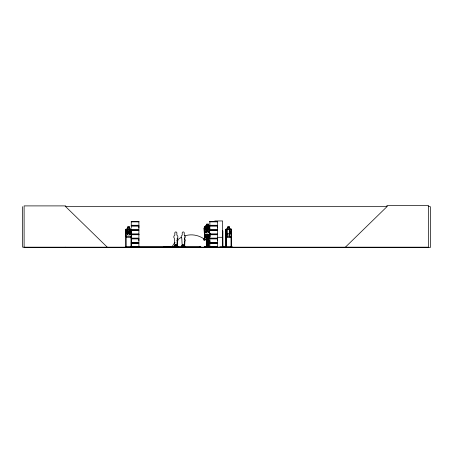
<?xml version="1.0" encoding="UTF-8"?>
<svg xmlns="http://www.w3.org/2000/svg" width="453" height="453" viewBox="0 0 453 453"><rect width="100%" height="100%" fill="white"/><g stroke="black" fill="none" stroke-linecap="round" stroke-linejoin="round"><path stroke-width="0.68" d="M138.89 240.764L138.89 238.89L131.257 238.89M138.89 227.91L138.89 226.036L131.257 226.036L131.268 227.91M209.869 242.644L209.869 238.89L217.485 238.89L217.474 242.644L209.869 242.644L209.875 240.764M217.474 240.764L217.474 238.89M217.474 227.91L217.474 226.036L209.869 226.036M177.366 246.33L177.593 247.004M204.28 246.726L209.705 246.698M204.28 246.472L209.705 246.443L204.28 246.472L204.252 246.783L209.705 246.783M177.236 246.568L177.525 241.313A1.365 1.359 0 0 0 177.236 239.173L177.236 238.187M184.637 246.568L184.926 241.313A1.365 1.359 0 0 0 184.637 239.173L184.643 237.7A0.679 0.679 0 0 0 184.614 237.525M211.913 247.174L217.887 247.23L217.887 246.891L217.876 247.174M175.872 245.215L176.002 245.441M176.715 245.905L176.432 245.82L176.71 245.945M176.642 246.024L176.545 245.736L176.489 246.024M183.069 245.237L183.465 245.328M175.543 245.198L176.019 245.266L175.583 245.198M175.566 245.39L176.041 245.141M183.289 245.509C182.287 245.299 184.003 244.728 183.25 245.509M183.425 245.328L183.057 245.05M205.198 237.185L205.073 237.179M209.711 234.75L204.999 234.801L204.297 232.984L204.065 228.176L204.677 227.497L206.041 227.491M205.956 225.685L207.961 225.673L205.956 225.685L206.109 227.576L205.141 228.153L205.3 231.523L206.37 232.961L208.238 232.95L209.173 231.5L209.014 228.136L207.984 227.536L207.899 225.736M204.586 237.174L204.671 236.466L205.605 236.489L205.498 237.23C203.759 238.091 204.535 234.909 205.005 235.871C203.867 235.396 204.399 238.102 205.498 237.072L205.605 236.489M204.127 228.046L204.677 228.04L204.127 228.046L204.654 237.168M205.22 237.055L209.966 237.027L204.546 237.061M205.152 236.217L209.92 236.098L205.152 236.217L205.152 235.753M209.949 237.123L209.546 228.012M175.696 245.169L175.951 245.05M183.374 245.379L183.12 245.022L182.95 245.328M175.73 245.09L175.639 245.379M183.006 245.266L183.165 245.09M205.045 234.745L209.66 234.688L210.05 233.522M209.654 234.716L210.045 233.55M230.922 237.015L231.636 235.09M231.63 235.005L230.951 237.004L226.313 236.947L225.713 234.999L225.724 229.648L226.319 228.969M131.653 235.011L130.962 237.015L126.245 237.015L125.628 235.011M225.05 246.874L225.096 247.185M225.736 247.185L219.75 247.23L219.75 246.891L226.058 246.845L226.058 247.185M207.536 246.726L207.582 246.443M125.311 247.145L125.379 246.845M125.334 247.174L125.589 247.145M204.62 228.244L204.609 226.896L205.249 226.172L206.613 226.166M175.356 247.179L174.037 247.174L174.258 245.849L174.569 245.849L174.569 246.704M174.807 246.704L174.688 247.174M175.011 246.704L174.773 247.157L175.039 247.038M175.605 246.913L174.852 246.913M175.656 247.174L175.011 246.913M175.985 247.089L176.024 247.083M176.483 247.157L177.316 246.913L177.321 245.849M176.947 247.168L177.627 247.089M177.168 247.083L177.757 247.174L177.316 246.913M178.063 247.083L174.286 247.038M182.655 247.151L181.432 247.174L181.659 245.849L181.97 245.849L181.97 246.704M182.412 246.704L182.174 247.157L182.44 247.038M182.412 246.913L183.063 247.162M183.454 247.174L183.255 247.179M183.822 247.083L185.498 247.038L184.547 247.004L185.028 247.089M184.716 245.849L184.716 246.913L184.348 247.168L184.943 247.168M184.564 247.083L185.47 247.021M185.232 247.157L185.47 246.704M345.379 247.185L386.964 206.664L386.964 205.475L428.544 205.475L428.544 247.185L22.65 247.185L22.65 206.664M227.7 228.969L226.71 229.643L226.71 233.391L227.7 234.999L229.552 234.999L230.543 233.391L230.543 229.643L229.552 228.969L229.563 226.959L227.7 226.959L227.695 237.015M176.749 247.038L176.421 247.083M177.412 247.185L177.542 246.296M182.089 247.174L182.423 247.168M183.929 247.185L184.399 247.179M225.011 247.145L225.973 247.145M175.696 245.05L175.855 245.084M205.209 235.492L205.294 235.905L210.039 235.883M208.539 224.212L206.664 224.224L206.676 225.56M208.607 226.155L209.909 226.149M205.271 226.24L205.611 226.24M206.608 225.498L206.596 224.156L208.607 224.144L208.55 226.223L209.886 226.217M204.631 226.902L205.181 226.902M204.671 227.525L209.337 227.502L210.079 228.102L209.529 228.108M205.283 236.947L210.045 236.919M65.164 206.664L387.179 206.664M428.227 206.664L430.35 206.664L430.35 247.525L24.111 247.525L24.111 205.9L65.696 205.9L65.696 206.664L107.276 247.185M214.818 220.951L222.616 220.951L222.678 247.23M131.251 221.511L138.901 221.511M209.864 221.511L217.491 221.511M131.251 221.653L138.901 221.653M209.864 221.642L217.491 221.653M131.268 221.879L138.89 221.879M209.875 221.879L217.474 221.879M131.257 225.277L138.895 225.277L138.895 221.659M131.206 225.543L138.952 225.543M209.818 225.543L217.536 225.543M131.206 225.775L138.952 225.775M209.818 225.775L217.536 225.775M227.7 229.643L229.552 229.643L229.552 233.391L227.7 233.391M131.257 229.79L138.895 229.79L138.895 226.036M209.869 229.79L217.485 229.79L217.485 226.036M131.206 230.05L138.952 230.05M209.818 230.05L217.536 230.05M131.206 230.283L138.952 230.283M209.818 230.283L217.536 230.283M131.257 230.543L138.895 230.543L138.895 234.161L131.251 234.167M209.869 230.543L217.485 230.543L217.485 234.161L209.864 234.173M125.594 230.843L126.155 230.843L126.211 247.185M131.597 230.843L131.036 230.843L130.974 247.185M225.622 230.843L226.2 230.843L226.262 247.185M231.579 230.843L231.002 230.843L231.036 247.185M131.268 234.065L138.89 234.065M209.875 234.065L217.474 234.065M131.251 234.507L138.901 234.495L138.89 238.131L131.257 238.131M209.864 234.512L217.491 234.507L217.474 238.131L209.869 238.131M131.268 234.733L138.89 234.733M209.875 234.733L217.474 234.733M130.917 236.947L126.296 236.947L125.691 234.999L125.691 229.648M208.901 236.97L208.182 236.97L208.244 247.185M230.934 237.015L226.257 237.015L225.645 235.011M217.417 237.298L222.616 237.298M131.206 238.397L138.952 238.397M209.818 238.397L217.536 238.397M131.206 238.629L138.952 238.629M209.818 238.629L217.536 238.629M131.257 242.644L138.895 242.644L138.895 238.89M131.206 242.904L138.952 242.904M209.818 242.904L217.536 242.904M131.206 243.136L138.952 243.136M209.818 243.136L217.536 243.136M131.257 243.397L138.895 243.397L138.895 247.021L131.251 247.021M176.257 244.914L176.257 246.704L176.262 244.914L175.322 244.914L175.328 246.704M182.723 244.914L183.663 244.914L183.658 246.704M176.211 245.673L176.84 245.673L176.834 246.862M176.019 246.534L176.908 246.534M183.261 246.534L184.309 246.534M125.526 246.591L126.217 246.591M130.974 246.591L131.613 246.591M222.434 246.63L222.876 246.63M226.262 246.591L225.56 246.591L225.588 247.185M231.642 246.591L230.939 246.591L230.939 247.185M134.082 246.675L134.082 247.185L134.065 246.675L200.843 246.675L200.821 247.185M126.211 246.76L130.979 246.76M226.228 246.76L230.973 246.76M125.351 246.874L125.674 246.845M163.731 246.845L163.731 247.185L163.703 246.845L166.251 246.845L166.251 247.185M217.468 246.913L209.886 246.913L217.474 246.919M232.191 247.145L231.149 246.845L231.228 247.145M175.504 247.004L175.504 246.296M177.146 247.004L178.097 247.038L177.129 247.089M231.189 247.1L232.151 247.1M205.033 236.981L205.033 237.304M185.181 247.185L184.716 246.913M181.659 247.021L185.464 247.083M131.574 247.128L131.585 229.643L130.917 228.969M207.729 246.726L207.593 246.783M232.151 246.874L232.112 247.185M231.455 247.145L231.545 229.643L230.871 228.969M208.544 226.223L209.546 226.885M210.073 228.131L209.337 227.502L208.046 227.48L207.961 225.673M131.653 229.614L130.945 228.901L126.262 228.901L125.628 229.62L125.674 247.185M230.9 228.901L231.63 229.603L231.579 247.185M209.881 234.252L209.954 235.639M204.66 228.136L205.107 236.455M206.03 225.741L206.115 227.548M204.886 246.449L204.915 246.783M230.928 228.895L226.279 228.901L225.645 229.62L225.679 247.185M205.203 234.269L205.232 236.46M205.141 235.492L205.175 236.46M204.671 226.919L204.688 228.261M231.109 246.591L231.149 247.185M229.58 237.004L229.614 226.891L227.633 226.891L227.633 228.901M226.166 230.843L226.166 247.185M225.724 246.591L225.792 247.23M222.836 247.23L222.819 230.883L222.485 230.883L222.474 247.23M222.695 230.883L222.768 247.23M222.536 246.63L222.57 247.23M217.485 221.659L217.474 225.277L209.869 225.277L209.869 221.659M208.839 236.97L208.861 247.185M208.793 247.185L208.725 236.97L208.72 247.185M208.363 236.97L208.357 247.185M208.295 236.97L208.289 247.185M207.044 247.174L207.044 236.959L206.336 236.959L206.325 247.174M206.976 236.959L206.936 247.174M206.925 236.959L206.868 247.174M206.438 236.959L206.387 247.174M200.679 246.675L200.656 247.185M199.626 246.675L199.626 247.185M199.484 246.675L199.484 247.185M185.345 246.704L185.362 247.004M185.266 246.704L185.311 247.004M185.198 246.704L185.215 247.004M184.943 246.296L184.994 247.004M184.796 246.913L184.796 245.849L184.479 245.849L184.558 246.704M182.729 244.914L182.723 246.704M181.896 245.849L181.896 246.704M181.732 245.849L181.732 246.913M178.069 246.704L177.672 247.179L177.995 246.704M177.865 246.704L177.91 247.004M177.797 246.704L177.814 247.004M177.395 246.913L177.395 245.849L177.078 245.849L177.078 246.704M177.157 245.849L177.157 246.704M174.496 245.849L174.496 246.704M174.331 245.849L174.331 246.913M170.226 247.185L170.226 246.845L167.678 246.845L167.678 247.185M169.212 246.845L169.212 247.185M168.946 246.845L168.975 247.185M168.709 246.845L168.709 247.185M168.199 246.845L168.142 247.185M165.781 246.845L165.758 247.185M165.237 246.845L165.237 247.185M164.966 246.845L164.994 247.185M164.728 246.845L164.728 247.185M164.224 246.845L164.224 247.185M164.167 246.845L164.167 247.185M135.419 246.675L135.419 247.185M135.277 246.675L135.277 247.185M134.247 246.675L134.224 247.185M131.523 246.591L131.517 247.185M131.257 221.659L131.268 225.277M131.11 246.591L131.098 247.185M129.649 228.901L129.643 226.891L127.633 226.891L127.638 228.901M126.081 246.591L126.081 247.185M125.538 246.591L125.526 247.185M125.396 246.845L125.396 247.185M65.696 247.185L65.696 247.525M171.925 247.185A24.303 22.588 73.6 0 1 175.09 242.366M176.846 240.543A24.303 22.588 73.6 0 1 181.438 237.281M184.297 236.036A24.303 22.588 73.6 0 1 204.184 239.031M204.133 239.609A0.764 0.702 10.4 0 1 204.173 238.572A0.764 0.702 10.4 0 1 205.294 238.731A0.764 0.702 10.4 0 1 205.056 239.739M177.287 238.38L176.857 246.262L174.818 246.262L174.394 238.38A2.044 2.038 0 0 1 174.818 235.169L174.824 232.961A1.019 1.019 0 0 1 175.838 231.942A1.019 1.019 0 0 1 176.857 232.961L176.863 235.169A2.044 2.038 0 0 1 177.282 238.38M184.688 238.38L184.258 246.262L182.219 246.262L181.795 238.38A2.044 2.038 0 0 1 182.219 235.169L182.219 232.961A1.019 1.019 0 0 1 183.244 231.942A1.019 1.019 0 0 1 184.263 232.961L184.263 235.169A2.044 2.038 0 0 1 184.682 238.38M209.02 232.315L208.38 232.372L207.197 230.639C206.568 233.34 204.065 232.882 206.749 230.243C203.969 227.757 206.251 227.281 207.123 229.835C207.751 227.264 210.181 227.723 207.576 230.249L209.02 232.315M130.402 234.252L129.756 234.314L128.652 232.372C127.893 235.413 125.413 234.807 128.222 231.93C125.577 229.224 127.837 228.572 128.618 231.477C129.377 228.584 131.778 229.195 129.054 231.947L130.402 234.252M130.583 233.391L129.575 234.999L127.701 234.999L126.698 233.391L126.698 229.643L127.701 228.969L127.706 226.959L129.581 226.959L129.581 228.969L130.583 229.643L130.583 233.391M208.199 224.546L206.998 224.558L207.004 225.226L208.204 225.22L208.199 224.546M207.576 226.036L206.375 226.041L206.404 226.642L207.604 226.636L207.576 226.036M208.012 228.142L206.143 228.148L206.302 231.517L208.17 231.506L208.012 228.142M129.241 227.293L128.035 227.293L128.035 227.967L129.241 227.967L129.241 227.293M229.218 227.293L228.029 227.293L228.029 227.967L229.218 227.967L229.218 227.293M129.575 229.643L127.701 229.643L127.701 233.391L129.575 233.391L129.575 229.643M138.901 234.365L131.251 234.365L138.895 234.371M217.491 234.32L209.864 234.32L217.485 234.371M217.485 243.397L209.869 243.397L209.869 247.021L217.491 247.027L217.485 243.397M138.878 246.913L131.274 246.913L138.89 246.919M169.756 247.185L169.756 246.845L169.733 247.185M204.037 240.141A0.764 0.702 10.4 0 0 205.311 239.847A0.764 0.702 10.4 0 0 204.371 238.963A0.764 0.702 10.4 0 0 204.037 240.141"/></g></svg>
